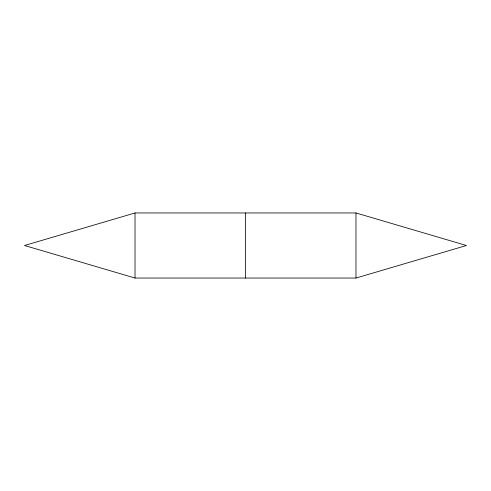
<?xml version="1.0" encoding="UTF-8"?>
<svg xmlns="http://www.w3.org/2000/svg" width="491" height="491" viewBox="0 0 491 491"><rect width="100%" height="100%" fill="white"/><g stroke="black" fill="none" stroke-linecap="round" stroke-linejoin="round"><path stroke-width="0.74" d="M135.025 212.959L24.55 245.5L135.025 278.041L355.975 278.041L466.45 245.5L355.975 212.959L135.025 212.959L135.025 278.041M355.975 212.959L355.975 278.041M245.5 212.959L245.5 278.041"/></g></svg>
